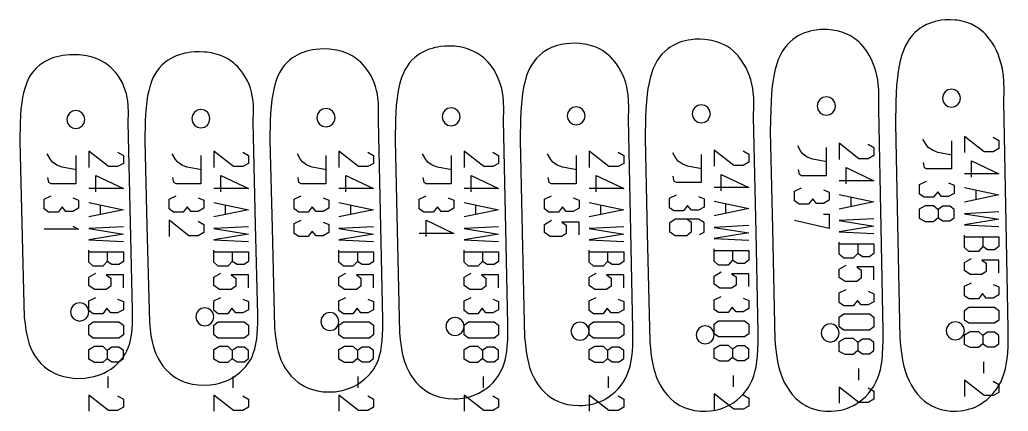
# Model space of a CAD drawing. Extents: x 870 to 2252, y -335 to 1751.
# Drawn here: x 923 to 1059.2, y 1277.8 to 1331.8 of the extents above; entities that cross this region are included whole.
import ezdxf

# ---------------------------------------------------------------- set-up
doc = ezdxf.new("R2010")
doc.units = 0

msp = doc.modelspace()

# ---------------------------------------------------------------- linework, layer by layer
for points in [[(1043.641724, 1317.370239), (1043.933594, 1303.63623), (1044.266968, 1287.940308), (1044.36377, 1286.901489), (1044.480957, 1285.868896), (1044.63916, 1284.848022), (1044.777588, 1284.177002), (1044.949707, 1283.515503), (1045.215332, 1282.719971), (1045.520874, 1282.004761), (1045.808105, 1281.450562), (1046.221191, 1280.785645), (1046.672729, 1280.186646), (1047.179321, 1279.634644), (1047.595337, 1279.259155), (1048.042114, 1278.922363), (1048.42627, 1278.681763), (1048.661011, 1278.554199), (1049.148071, 1278.329956), (1049.399048, 1278.233398), (1049.913452, 1278.070923), (1050.440918, 1277.949463), (1050.70813, 1277.903809), (1051.247437, 1277.842651), (1051.789551, 1277.821655), (1052.059937, 1277.826172), (1052.628296, 1277.868164), (1053.003296, 1277.920776), (1053.373779, 1277.993042), (1053.919067, 1278.138916), (1054.274048, 1278.26062), (1054.621094, 1278.402344), (1055.209839, 1278.700806), (1055.710327, 1279.016968), (1056.27478, 1279.45166), (1056.739502, 1279.881836), (1057.16748, 1280.349854), (1057.554932, 1280.851563), (1057.898926, 1281.382568), (1058.195557, 1281.939331), (1058.4104, 1282.433716), (1058.591187, 1282.941528), (1058.805176, 1283.723511), (1058.914063, 1284.255249), (1059.03479, 1285.062134), (1059.113892, 1285.874023), (1059.164307, 1286.765869), (1059.189453, 1287.877197), (1059.190308, 1289.20813), (1058.907104, 1303.7948), (1058.583618, 1320.465332), (1058.615234, 1322.141479), (1058.587891, 1323.256226), (1058.521362, 1324.089355), (1058.448364, 1324.643066), (1058.33606, 1325.254517), (1058.189697, 1325.860596), (1058.008545, 1326.458252), (1057.791992, 1327.043823), (1057.539185, 1327.61438), (1057.249878, 1328.166016), (1056.922974, 1328.696045), (1056.439331, 1329.348755), (1056.108887, 1329.724487), (1055.874878, 1329.961548), (1055.37439, 1330.398438), (1054.970581, 1330.689087), (1054.692139, 1330.861206), (1054.107422, 1331.15979), (1053.491333, 1331.398438), (1052.851074, 1331.577637), (1052.193115, 1331.698975), (1051.859619, 1331.738281), (1051.188599, 1331.774292), (1050.517456, 1331.754639), (1049.970947, 1331.69812), (1049.549561, 1331.628052), (1049.134521, 1331.534912), (1048.727661, 1331.418091), (1048.330444, 1331.276978), (1047.944458, 1331.110962), (1047.390259, 1330.813599), (1047.058228, 1330.596191), (1046.759155, 1330.370605), (1046.337158, 1329.997314), (1045.949707, 1329.586548), (1045.599854, 1329.143433), (1045.290649, 1328.672974), (1044.99292, 1328.116333), (1044.744019, 1327.536865), (1044.537109, 1326.939331), (1044.315308, 1326.123901), (1044.168213, 1325.44043), (1044.026733, 1324.625), (1043.916748, 1323.806274), (1043.810303, 1322.711182), (1043.739868, 1321.613037), (1043.693237, 1320.482666), (1043.641724, 1317.370239)], [(1026.407349, 1316.386475), (1026.699219, 1302.992676), (1027.032593, 1287.685303), (1027.129761, 1286.671387), (1027.247314, 1285.663452), (1027.405762, 1284.667603), (1027.544189, 1284.013428), (1027.715942, 1283.369019), (1027.981079, 1282.593994), (1028.286987, 1281.895508), (1028.574219, 1281.35498), (1028.986816, 1280.707764), (1029.440308, 1280.121948), (1029.947754, 1279.583496), (1030.363403, 1279.217896), (1030.808716, 1278.890259), (1031.192749, 1278.655151), (1031.428589, 1278.530151), (1031.916382, 1278.310791), (1032.167603, 1278.216553), (1032.682007, 1278.058228), (1033.208984, 1277.940308), (1034.014526, 1277.837158), (1034.825562, 1277.821655), (1035.393066, 1277.862671), (1036.137939, 1277.984131), (1036.683228, 1278.126099), (1037.038574, 1278.244995), (1037.38623, 1278.383423), (1037.974487, 1278.674072), (1038.474854, 1278.982178), (1039.040405, 1279.40686), (1039.50354, 1279.824707), (1039.930908, 1280.280029), (1040.318726, 1280.769165), (1040.663574, 1281.288086), (1040.961182, 1281.833008), (1041.175293, 1282.313843), (1041.355591, 1282.80835), (1041.569336, 1283.570679), (1041.678589, 1284.089478), (1041.799927, 1284.877319), (1041.879517, 1285.670166), (1041.930298, 1286.539917), (1041.955444, 1287.623901), (1041.955933, 1288.921875), (1041.672729, 1303.147217), (1041.349243, 1319.405029), (1041.381104, 1321.039917), (1041.35376, 1322.127197), (1041.287109, 1322.939453), (1041.213989, 1323.479248), (1041.101196, 1324.077148), (1040.954224, 1324.669556), (1040.772339, 1325.253052), (1040.555298, 1325.824707), (1040.30249, 1326.380737), (1040.01355, 1326.917969), (1039.687744, 1327.433105), (1039.203735, 1328.069458), (1038.872437, 1328.436401), (1038.638306, 1328.66748), (1038.138306, 1329.092773), (1037.736206, 1329.37561), (1037.456421, 1329.544678), (1036.869995, 1329.837158), (1036.253296, 1330.070313), (1035.612915, 1330.244995), (1034.955566, 1330.362427), (1034.288086, 1330.424316), (1033.952759, 1330.434448), (1033.282593, 1330.414795), (1032.737183, 1330.359497), (1032.316528, 1330.291504), (1031.902344, 1330.20105), (1031.495972, 1330.087524), (1031.098511, 1329.950073), (1030.71228, 1329.788208), (1030.156738, 1329.497437), (1029.824707, 1329.2854), (1029.526855, 1329.066162), (1029.105347, 1328.703125), (1028.717529, 1328.302734), (1028.366699, 1327.869873), (1028.056274, 1327.409302), (1027.759521, 1326.868042), (1027.510864, 1326.303467), (1027.303833, 1325.720581), (1027.081421, 1324.924194), (1026.933716, 1324.256958), (1026.792114, 1323.461792), (1026.682129, 1322.663574), (1026.575928, 1321.595459), (1026.505493, 1320.524292), (1026.458984, 1319.421875), (1026.407349, 1316.386475)], [(974.704041, 1315.169189), (974.995789, 1302.795532), (975.329346, 1288.654297), (975.428101, 1287.714355), (975.546997, 1286.780884), (975.70575, 1285.860107), (975.84375, 1285.256592), (976.014343, 1284.663208), (976.278076, 1283.949829), (976.585449, 1283.301636), (976.872925, 1282.802368), (977.197144, 1282.323975), (977.623108, 1281.794556), (978.120789, 1281.283569), (978.526245, 1280.936279), (978.95813, 1280.624023), (979.492493, 1280.309692), (979.973572, 1280.085083), (980.221252, 1279.987915), (980.728882, 1279.822754), (981.249329, 1279.696167), (982.046875, 1279.576416), (982.853577, 1279.537354), (983.311218, 1279.550415), (983.6875, 1279.579834), (984.430298, 1279.691284), (984.975586, 1279.822021), (985.681519, 1280.060303), (986.268433, 1280.328125), (986.768127, 1280.612183), (987.337158, 1281.006348), (987.794983, 1281.387329), (988.220764, 1281.804932), (988.60968, 1282.256348), (988.957031, 1282.738159), (989.257813, 1283.247803), (989.469055, 1283.687866), (989.647949, 1284.142334), (989.861694, 1284.845947), (989.97168, 1285.326172), (990.094971, 1286.056641), (990.176208, 1286.792725), (990.227661, 1287.596436), (990.252808, 1288.597656), (990.252625, 1289.796509), (989.969482, 1302.938354), (989.645935, 1317.957642), (989.677917, 1319.469604), (989.650757, 1320.474243), (989.584045, 1321.223999), (989.510742, 1321.721558), (989.396057, 1322.278687), (989.246826, 1322.829834), (989.062927, 1323.371582), (988.844482, 1323.900635), (988.59137, 1324.413574), (988.303711, 1324.907104), (987.981689, 1325.377808), (987.496826, 1325.965698), (987.163086, 1326.305908), (986.928101, 1326.519165), (986.430115, 1326.909912), (986.032776, 1327.168701), (985.748901, 1327.328125), (985.156982, 1327.602417), (984.538086, 1327.819092), (983.898132, 1327.979492), (983.242798, 1328.086182), (982.911377, 1328.119995), (982.24469, 1328.149048), (981.57782, 1328.12915), (981.035583, 1328.077759), (980.61792, 1328.015747), (980.20575, 1327.933228), (979.800598, 1327.829346), (979.403442, 1327.703247), (979.01593, 1327.553711), (978.45575, 1327.282837), (978.123718, 1327.086792), (977.829224, 1326.886841), (977.409668, 1326.554077), (977.020935, 1326.184937), (976.667297, 1325.783081), (976.352783, 1325.352295), (976.059692, 1324.856812), (975.812012, 1324.336792), (975.604187, 1323.797974), (975.379211, 1323.058838), (975.230286, 1322.440552), (975.08844, 1321.706787), (974.978271, 1320.969482), (974.872192, 1319.982178), (974.802185, 1318.991699), (974.75592, 1317.973267), (974.704041, 1315.169189)], [(991.938599, 1315.208984), (992.230469, 1302.495361), (992.563904, 1287.965454), (992.66217, 1287.000854), (992.780457, 1286.042603), (992.939209, 1285.096802), (993.077332, 1284.476318), (993.24823, 1283.865967), (993.512451, 1283.131958), (993.819336, 1282.467041), (994.106873, 1281.953979), (994.431396, 1281.461548), (994.856079, 1280.918579), (995.352661, 1280.394165), (995.75824, 1280.036865), (996.191223, 1279.715088), (996.726074, 1279.392334), (997.20575, 1279.162598), (997.453125, 1279.062866), (997.960266, 1278.893311), (998.481079, 1278.762939), (999.279663, 1278.638916), (1000.087769, 1278.598145), (1000.546082, 1278.611206), (1000.922791, 1278.641479), (1001.666382, 1278.756348), (1002.211548, 1278.890747), (1002.567627, 1279.003662), (1002.916565, 1279.135498), (1003.503906, 1279.410889), (1004.003723, 1279.702881), (1004.571716, 1280.1073), (1005.03125, 1280.50061), (1005.457642, 1280.930786), (1005.846252, 1281.394775), (1006.192627, 1281.888916), (1006.492493, 1282.410278), (1006.704651, 1282.864014), (1006.884033, 1283.331787), (1007.097778, 1284.054932), (1007.207458, 1284.548096), (1007.330139, 1285.297729), (1007.410767, 1286.052612), (1007.462036, 1286.878418), (1007.487183, 1287.907227), (1007.487183, 1289.13916), (1007.204041, 1302.642212), (1006.880432, 1318.074219), (1006.912476, 1319.627319), (1006.885132, 1320.659302), (1006.818542, 1321.429932), (1006.7453, 1321.941528), (1006.631226, 1322.512329), (1006.482788, 1323.077148), (1006.299683, 1323.632935), (1006.081726, 1324.17627), (1005.828735, 1324.703613), (1005.540588, 1325.211548), (1005.217163, 1325.697021), (1004.732605, 1326.30127), (1004.399658, 1326.650269), (1004.164978, 1326.869507), (1003.666199, 1327.271729), (1003.267456, 1327.538452), (1002.984985, 1327.701172), (1002.394836, 1327.981689), (1001.776672, 1328.203735), (1001.136536, 1328.369019), (1000.480591, 1328.47937), (1000.148743, 1328.514404), (999.480896, 1328.545166), (998.812927, 1328.525269), (998.269531, 1328.472412), (997.850891, 1328.408447), (997.43811, 1328.323364), (997.032471, 1328.216187), (996.635315, 1328.086548), (996.248108, 1327.932739), (995.689514, 1327.655273), (995.357483, 1327.453857), (995.061829, 1327.247437), (994.641724, 1326.904541), (994.253235, 1326.525024), (993.900574, 1326.112793), (993.587463, 1325.672119), (993.293091, 1325.161377), (993.044983, 1324.626587), (992.837463, 1324.072998), (992.613403, 1323.314697), (992.464844, 1322.680176), (992.32312, 1321.925903), (992.213074, 1321.168213), (992.106873, 1320.154053), (992.036682, 1319.136719), (991.990295, 1318.090332), (991.938599, 1315.208984)], [(1009.172974, 1315.407349), (1009.464844, 1302.353516), (1009.798279, 1287.434814), (1009.895935, 1286.445557), (1010.013855, 1285.462524), (1010.172485, 1284.491821), (1010.31073, 1283.85437), (1010.481995, 1283.227051), (1010.746826, 1282.472412), (1011.053101, 1281.790771), (1011.340454, 1281.264038), (1011.752502, 1280.634521), (1012.207764, 1280.06189), (1012.716248, 1279.536865), (1013.131409, 1279.181274), (1013.575134, 1278.862793), (1013.959534, 1278.633301), (1014.195923, 1278.51062), (1014.684692, 1278.296265), (1014.936096, 1278.204346), (1015.450623, 1278.050171), (1015.977173, 1277.935669), (1016.781555, 1277.83606), (1017.591248, 1277.821655), (1018.157959, 1277.861572), (1018.902161, 1277.979736), (1019.447327, 1278.11792), (1019.803101, 1278.233765), (1020.151367, 1278.368896), (1020.739197, 1278.651978), (1021.23938, 1278.952026), (1021.806091, 1279.366577), (1022.267334, 1279.772095), (1022.694214, 1280.214844), (1023.082458, 1280.691406), (1023.428101, 1281.197998), (1023.726868, 1281.731201), (1023.940002, 1282.198364), (1024.119873, 1282.679565), (1024.33374, 1283.422363), (1024.443115, 1283.928223), (1024.565186, 1284.697021), (1024.645142, 1285.470947), (1024.696045, 1286.318726), (1024.721191, 1287.375122), (1024.721558, 1288.640015), (1024.438354, 1302.50415), (1024.114868, 1318.348999), (1024.146729, 1319.943115), (1024.119507, 1321.002686), (1024.052734, 1321.794189), (1023.979675, 1322.319946), (1023.866211, 1322.904175), (1023.718567, 1323.482788), (1023.536072, 1324.05249), (1023.318542, 1324.609985), (1023.065613, 1325.151733), (1022.777161, 1325.674316), (1022.452454, 1326.174561), (1021.968262, 1326.7948), (1021.636047, 1327.152832), (1021.40155, 1327.37793), (1020.902161, 1327.791748), (1020.501831, 1328.066528), (1020.220581, 1328.232422), (1019.632507, 1328.519043), (1019.014954, 1328.746582), (1018.374817, 1328.916504), (1017.718079, 1329.030396), (1017.385742, 1329.066895), (1016.716858, 1329.099365), (1016.047791, 1329.079468), (1015.503418, 1329.025635), (1015.08374, 1328.959473), (1014.670105, 1328.871826), (1014.264221, 1328.761353), (1013.867004, 1328.627808), (1013.480286, 1328.469971), (1012.923096, 1328.185913), (1012.591064, 1327.979248), (1012.294373, 1327.766357), (1011.873596, 1327.413208), (1011.485291, 1327.023438), (1011.133545, 1326.600952), (1010.821838, 1326.150269), (1010.526245, 1325.624146), (1010.277954, 1325.074463), (1010.070618, 1324.506226), (1009.847351, 1323.729004), (1009.699341, 1323.078125), (1009.557617, 1322.303467), (1009.447632, 1321.525391), (1009.34137, 1320.484131), (1009.271057, 1319.439941), (1009.22467, 1318.365601), (1009.172974, 1315.407349)], [(923, 1315.049561), (923.29187, 1303.696167), (923.625305, 1290.720947), (923.726135, 1289.85498), (923.846558, 1288.995728), (924.005737, 1288.150024), (924.143311, 1287.597046), (924.312622, 1287.054932), (924.519653, 1286.525879), (924.817017, 1285.922974), (925.096069, 1285.460083), (925.493896, 1284.911499), (925.923889, 1284.422363), (926.42511, 1283.952271), (926.830322, 1283.634888), (927.258545, 1283.350952), (927.791565, 1283.062256), (928.276855, 1282.853516), (929.03418, 1282.612061), (929.554138, 1282.496826), (930.348572, 1282.38916), (931.151062, 1282.355469), (931.981079, 1282.394775), (932.722168, 1282.496338), (933.267456, 1282.615723), (933.976257, 1282.835083), (934.561523, 1283.080078), (935.060608, 1283.34021), (935.539978, 1283.63916), (936.085449, 1284.048218), (936.50946, 1284.427979), (936.899353, 1284.841431), (937.249512, 1285.286011), (937.553894, 1285.760254), (937.761597, 1286.15979), (937.938721, 1286.574341), (938.152344, 1287.218994), (938.310303, 1287.883667), (938.420837, 1288.559937), (938.488647, 1289.19751), (938.532654, 1289.934326), (938.549744, 1290.669067), (938.548584, 1291.769165), (938.265503, 1303.827271), (937.941833, 1317.608154), (937.974182, 1318.997681), (937.94696, 1319.919312), (937.880127, 1320.606323), (937.806702, 1321.061523), (937.690002, 1321.578125), (937.538208, 1322.087769), (937.351868, 1322.587524), (937.131714, 1323.073853), (936.878174, 1323.543701), (936.592224, 1323.993408), (936.274353, 1324.419922), (935.789063, 1324.959717), (935.452942, 1325.273071), (935.217407, 1325.468384), (934.721252, 1325.824707), (934.328857, 1326.059692), (934.040588, 1326.208862), (933.443115, 1326.463989), (932.821716, 1326.663818), (932.181946, 1326.810425), (931.528748, 1326.906494), (931.198792, 1326.936401), (930.535583, 1326.96106), (929.872314, 1326.941162), (929.333252, 1326.893921), (928.918579, 1326.837524), (928.508728, 1326.762817), (928.104797, 1326.668579), (927.707886, 1326.553467), (927.319214, 1326.41626), (926.754211, 1326.165649), (926.421997, 1325.985962), (926.130737, 1325.804932), (925.71344, 1325.502441), (925.323914, 1325.164673), (924.967407, 1324.794067), (924.648865, 1324.392944), (924.359802, 1323.943115), (924.113281, 1323.467896), (923.904419, 1322.9729), (923.676697, 1322.29126), (923.526062, 1321.721802), (923.383911, 1321.049927), (923.273743, 1320.373535), (923.167969, 1319.467041), (923.098083, 1318.556885), (923.052063, 1317.622437), (923, 1315.049561)], [(940.23468, 1315.089478), (940.526489, 1303.396118), (940.859985, 1290.032104), (940.960144, 1289.141479), (941.079895, 1288.257568), (941.239136, 1287.386841), (941.37677, 1286.817017), (941.546631, 1286.257813), (941.754272, 1285.711426), (942.051147, 1285.091797), (942.329895, 1284.615234), (942.728333, 1284.049072), (943.156921, 1283.546509), (943.656982, 1283.062622), (944.062317, 1282.735352), (944.49176, 1282.442017), (945.025208, 1282.144775), (945.509094, 1281.930542), (945.757568, 1281.838257), (946.265686, 1281.682129), (946.785889, 1281.563232), (947.581299, 1281.451538), (948.385315, 1281.416138), (949.216614, 1281.456543), (949.958191, 1281.561401), (950.503479, 1281.684448), (951.211304, 1281.910278), (951.797241, 1282.162842), (952.296448, 1282.430908), (952.774963, 1282.738403), (953.32196, 1283.161255), (953.746643, 1283.553711), (954.136169, 1283.979736), (954.485352, 1284.43689), (954.788513, 1284.922852), (954.997559, 1285.335815), (955.175293, 1285.763672), (955.388977, 1286.427979), (955.546326, 1287.112061), (955.656006, 1287.807373), (955.723267, 1288.463013), (955.766907, 1289.221924), (955.784119, 1289.97876), (955.783325, 1291.111694), (955.500183, 1303.531006), (955.176636, 1317.724609), (955.208801, 1319.155029), (955.181641, 1320.10437), (955.114746, 1320.812256), (955.041382, 1321.281738), (954.925476, 1321.811523), (954.774536, 1322.335083), (954.58905, 1322.848877), (954.369446, 1323.349487), (954.116089, 1323.83374), (953.82959, 1324.298096), (953.510193, 1324.73938), (953.025085, 1325.295166), (952.689636, 1325.617432), (952.454346, 1325.818726), (951.957581, 1326.186401), (951.563477, 1326.429321), (951.276794, 1326.582153), (950.681152, 1326.84375), (950.060608, 1327.049072), (949.420654, 1327.200317), (948.766785, 1327.299927), (948.436401, 1327.330933), (947.772095, 1327.357178), (947.107544, 1327.33728), (946.567383, 1327.288574), (946.151672, 1327.230225), (945.740967, 1327.153076), (945.336792, 1327.055542), (944.939758, 1326.93689), (944.551453, 1326.79541), (943.988037, 1326.538086), (943.656006, 1326.352905), (943.363647, 1326.165649), (942.945496, 1325.852905), (942.556213, 1325.504761), (942.200684, 1325.123779), (941.883484, 1324.712769), (941.593018, 1324.247803), (941.346069, 1323.757813), (941.137573, 1323.248047), (940.910828, 1322.547119), (940.760864, 1321.961548), (940.618652, 1321.268921), (940.508667, 1320.572144), (940.40271, 1319.638672), (940.332764, 1318.701904), (940.286682, 1317.739502), (940.23468, 1315.089478)], [(957.46936, 1315.129395), (957.761169, 1303.095703), (958.094666, 1289.343262), (958.194092, 1288.427979), (958.313477, 1287.519287), (958.472412, 1286.623535), (958.610229, 1286.036743), (958.780518, 1285.460571), (958.988953, 1284.896729), (959.285217, 1284.260498), (959.563782, 1283.770264), (959.962708, 1283.186523), (960.389954, 1282.67041), (960.888977, 1282.173096), (961.294373, 1281.835693), (961.724976, 1281.532959), (962.258911, 1281.227173), (962.741333, 1281.007813), (962.989441, 1280.912964), (963.497253, 1280.752441), (964.0177, 1280.629639), (964.814148, 1280.513916), (965.619446, 1280.476685), (966.452087, 1280.518311), (967.194275, 1280.626343), (967.739563, 1280.753296), (968.446472, 1280.985229), (969.032776, 1281.245483), (969.532349, 1281.521484), (970.102478, 1281.90564), (970.558472, 1282.274292), (970.983643, 1282.679321), (971.372925, 1283.118042), (971.721252, 1283.587524), (972.023193, 1284.085327), (972.233337, 1284.511841), (972.411682, 1284.953125), (972.625366, 1285.636963), (972.735657, 1286.104248), (972.85968, 1286.815796), (972.941589, 1287.532837), (972.993347, 1288.314453), (973.018494, 1289.288208), (973.018005, 1290.454102), (972.734924, 1303.234619), (972.411316, 1317.841064), (972.443481, 1319.312256), (972.416138, 1320.289307), (972.349426, 1321.018066), (972.276062, 1321.501587), (972.160828, 1322.045166), (972.010681, 1322.58252), (971.82605, 1323.110229), (971.607117, 1323.625122), (971.353821, 1324.123779), (971.066772, 1324.602661), (970.745972, 1325.05835), (970.260986, 1325.630493), (969.926392, 1325.96167), (969.691284, 1326.169067), (969.193787, 1326.548096), (968.798157, 1326.799072), (968.512878, 1326.955078), (967.919128, 1327.223267), (967.299438, 1327.434204), (966.659424, 1327.589966), (966.004883, 1327.693115), (965.67395, 1327.725464), (965.008423, 1327.753052), (964.342712, 1327.733276), (963.801453, 1327.683228), (963.384827, 1327.623047), (962.973389, 1327.543213), (962.568665, 1327.442505), (962.171631, 1327.320068), (961.783752, 1327.174683), (961.221924, 1326.910645), (960.889893, 1326.719971), (960.596436, 1326.526245), (960.177612, 1326.203613), (959.788635, 1325.844971), (959.43396, 1325.453369), (959.118164, 1325.032471), (958.826294, 1324.552368), (958.579041, 1324.047363), (958.37085, 1323.522949), (958.145081, 1322.802979), (957.995544, 1322.200928), (957.853577, 1321.487793), (957.743469, 1320.770874), (957.637573, 1319.810425), (957.567505, 1318.846802), (957.521301, 1317.856323), (957.46936, 1315.129395)], [(1034.132324, 1318.639404), (1034.610718, 1318.734497), (1035.016235, 1319.005493), (1035.287109, 1319.410889), (1035.382324, 1319.889404), (1035.287109, 1320.367676), (1035.016235, 1320.773071), (1034.610718, 1321.044189), (1034.132324, 1321.139404), (1033.654053, 1321.044189), (1033.248535, 1320.773071), (1032.977417, 1320.367676), (1032.882324, 1319.889404), (1032.977417, 1319.410889), (1033.248535, 1319.005493), (1033.654053, 1318.734497), (1034.132324, 1318.639404)], [(1051.366699, 1319.712036), (1051.845093, 1319.807129), (1052.25061, 1320.078125), (1052.521484, 1320.483765), (1052.616699, 1320.962036), (1052.521484, 1321.440308), (1052.25061, 1321.845947), (1051.845093, 1322.116821), (1051.366699, 1322.212036), (1050.888428, 1322.116821), (1050.48291, 1321.845947), (1050.211792, 1321.440308), (1050.116699, 1320.962036), (1050.211792, 1320.483765), (1050.48291, 1320.078125), (1050.888428, 1319.807129), (1051.366699, 1319.712036)], [(999.663574, 1317.284058), (1000.142029, 1317.37915), (1000.547485, 1317.650146), (1000.81842, 1318.055542), (1000.913574, 1318.534058), (1000.81842, 1319.012329), (1000.547485, 1319.417725), (1000.142029, 1319.688843), (999.663574, 1319.784058), (999.185303, 1319.688843), (998.779846, 1319.417725), (998.508728, 1319.012329), (998.413574, 1318.534058), (998.508728, 1318.055542), (998.779846, 1317.650146), (999.185303, 1317.37915), (999.663574, 1317.284058)], [(1016.897949, 1317.571167), (1017.376404, 1317.66626), (1017.78186, 1317.937256), (1018.052795, 1318.342773), (1018.147949, 1318.821167), (1018.052795, 1319.299561), (1017.78186, 1319.704956), (1017.376404, 1319.975952), (1016.897949, 1320.071167), (1016.419678, 1319.975952), (1016.014221, 1319.704956), (1015.743103, 1319.299561), (1015.647949, 1318.821167), (1015.743103, 1318.342773), (1016.014221, 1317.937256), (1016.419678, 1317.66626), (1016.897949, 1317.571167)], [(930.725037, 1316.768555), (931.20343, 1316.86377), (931.608887, 1317.134644), (931.879883, 1317.540283), (931.975037, 1318.018555), (931.879883, 1318.496948), (931.608887, 1318.902466), (931.20343, 1319.173462), (930.725037, 1319.268555), (930.246704, 1319.173462), (929.841248, 1318.902466), (929.57019, 1318.496948), (929.475037, 1318.018555), (929.57019, 1317.540283), (929.841248, 1317.134644), (930.246704, 1316.86377), (930.725037, 1316.768555)], [(947.959717, 1316.897461), (948.43811, 1316.992676), (948.843628, 1317.263672), (949.114563, 1317.669189), (949.209717, 1318.147461), (949.114563, 1318.625854), (948.843628, 1319.031372), (948.43811, 1319.302368), (947.959717, 1319.397461), (947.481384, 1319.302368), (947.075867, 1319.031372), (946.804871, 1318.625854), (946.709717, 1318.147461), (946.804871, 1317.669189), (947.075867, 1317.263672), (947.481384, 1316.992676), (947.959717, 1316.897461)], [(965.194458, 1317.026245), (965.672791, 1317.121582), (966.078308, 1317.392456), (966.349304, 1317.797974), (966.444458, 1318.276245), (966.349304, 1318.754639), (966.078308, 1319.160156), (965.672791, 1319.431274), (965.194458, 1319.526245), (964.716064, 1319.431274), (964.310547, 1319.160156), (964.039612, 1318.754639), (963.944458, 1318.276245), (964.039612, 1317.797974), (964.310547, 1317.392456), (964.716064, 1317.121582), (965.194458, 1317.026245)], [(982.429016, 1317.155151), (982.907471, 1317.250244), (983.312927, 1317.52124), (983.583862, 1317.926636), (983.679016, 1318.405151), (983.583862, 1318.883423), (983.312927, 1319.289063), (982.907471, 1319.559937), (982.429016, 1319.655151), (981.950745, 1319.559937), (981.545105, 1319.289063), (981.27417, 1318.883423), (981.179016, 1318.405151), (981.27417, 1317.926636), (981.545105, 1317.52124), (981.950745, 1317.250244), (982.429016, 1317.155151)], [(1057.128906, 1315.585327), (1057.916382, 1315.125854), (1057.916382, 1314.010254), (1057.128906, 1313.572754), (1055.860107, 1313.572754), (1053.147583, 1315.694702), (1053.147583, 1313.463379)], [(1034.215698, 1312.191406), (1032.246948, 1312.541382), (1031.503296, 1312.847656), (1030.934448, 1313.241333), (1030.628296, 1313.635132), (1030.190796, 1314.378906)], [(1039.894531, 1314.641357), (1040.682007, 1314.182007), (1040.682007, 1313.066406), (1039.894531, 1312.628906), (1038.625732, 1312.628906), (1035.913208, 1314.750732), (1035.913208, 1312.519531)], [(1051.450073, 1313.135254), (1049.481323, 1313.485229), (1048.737671, 1313.791504), (1048.168823, 1314.185303), (1047.862671, 1314.578979), (1047.425171, 1315.322754)], [(1051.362671, 1315.104004), (1051.362671, 1311.210327), (1047.950073, 1311.210327), (1047.643921, 1311.385254), (1047.512573, 1312.085327)], [(930.808472, 1311.093506), (928.839722, 1311.443604), (928.096008, 1311.749756), (927.527222, 1312.143555), (927.221008, 1312.537354), (926.783508, 1313.281006)], [(930.721008, 1313.062256), (930.721008, 1309.168579), (927.308472, 1309.168579), (927.002258, 1309.343506), (926.870972, 1310.043579)], [(936.487244, 1313.543579), (937.274719, 1313.084229), (937.274719, 1311.968506), (936.487244, 1311.531006), (935.218506, 1311.531006), (932.505981, 1313.652954), (932.505981, 1311.421631)], [(948.043152, 1311.093506), (946.074402, 1311.443604), (945.330688, 1311.749756), (944.761902, 1312.143555), (944.455688, 1312.537354), (944.018188, 1313.281006)], [(947.955688, 1313.062256), (947.955688, 1309.168579), (944.543152, 1309.168579), (944.236938, 1309.343506), (944.105652, 1310.043579)], [(953.721924, 1313.543579), (954.50946, 1313.084229), (954.50946, 1311.968506), (953.721924, 1311.531006), (952.453186, 1311.531006), (949.740662, 1313.652954), (949.740662, 1311.421631)], [(965.277893, 1311.093506), (963.309143, 1311.443604), (962.565369, 1311.749756), (961.996643, 1312.143555), (961.690369, 1312.537354), (961.252869, 1313.281006)], [(965.190369, 1313.062256), (965.190369, 1309.168579), (961.777893, 1309.168579), (961.471619, 1309.343506), (961.340393, 1310.043579)], [(970.956604, 1313.543579), (971.744141, 1313.084229), (971.744141, 1311.968506), (970.956604, 1311.531006), (969.687866, 1311.531006), (966.975342, 1313.652954), (966.975342, 1311.421631)], [(982.512451, 1311.093506), (980.543701, 1311.443604), (979.799988, 1311.749756), (979.231201, 1312.143555), (978.924988, 1312.537354), (978.487488, 1313.281006)], [(982.424988, 1313.062256), (982.424988, 1309.168579), (979.012451, 1309.168579), (978.706238, 1309.343506), (978.574951, 1310.043579)], [(988.191223, 1313.543579), (988.978699, 1313.084229), (988.978699, 1311.968506), (988.191223, 1311.531006), (986.922485, 1311.531006), (984.209961, 1313.652954), (984.209961, 1311.421631)], [(999.747009, 1311.093506), (997.778259, 1311.443604), (997.034485, 1311.749756), (996.465759, 1312.143555), (996.159485, 1312.537354), (995.721985, 1313.281006)], [(999.659485, 1313.062256), (999.659485, 1309.168579), (996.247009, 1309.168579), (995.940735, 1309.343506), (995.809509, 1310.043579)], [(1005.425781, 1313.543579), (1006.213257, 1313.084229), (1006.213257, 1311.968506), (1005.425781, 1311.531006), (1004.156982, 1311.531006), (1001.444519, 1313.652954), (1001.444519, 1311.421631)], [(1016.981384, 1311.251953), (1015.012634, 1311.602051), (1014.26886, 1311.908203), (1013.700134, 1312.302002), (1013.39386, 1312.695801), (1012.95636, 1313.439453)], [(1016.89386, 1313.220703), (1016.89386, 1309.327026), (1013.481384, 1309.327026), (1013.17511, 1309.501953), (1013.043884, 1310.202026)], [(1022.660156, 1313.702026), (1023.447632, 1313.242676), (1023.447632, 1312.126953), (1022.660156, 1311.689453), (1021.391357, 1311.689453), (1018.678894, 1313.811401), (1018.678894, 1311.580078)], [(1034.128296, 1314.160156), (1034.128296, 1310.266357), (1030.715698, 1310.266357), (1030.409546, 1310.441406), (1030.278198, 1311.141357)], [(1054.110107, 1310.103271), (1054.110107, 1312.334717), (1057.916382, 1310.540771), (1053.147583, 1310.540771)], [(933.468506, 1308.061646), (933.468506, 1310.292969), (937.274719, 1308.499146), (932.505981, 1308.499146)], [(950.703186, 1308.061646), (950.703186, 1310.292969), (954.50946, 1308.499146), (949.740662, 1308.499146)], [(967.937866, 1308.061646), (967.937866, 1310.292969), (971.744141, 1308.499146), (966.975342, 1308.499146)], [(985.172485, 1308.061646), (985.172485, 1310.292969), (988.978699, 1308.499146), (984.209961, 1308.499146)], [(1002.406982, 1308.061646), (1002.406982, 1310.292969), (1006.213257, 1308.499146), (1001.444519, 1308.499146)], [(1019.641357, 1308.220093), (1019.641357, 1310.451416), (1023.447632, 1308.657593), (1018.678894, 1308.657593)], [(1036.875732, 1309.159546), (1036.875732, 1311.390747), (1040.682007, 1309.597046), (1035.913208, 1309.597046)], [(1050.968872, 1309.293945), (1051.756348, 1308.96582), (1051.756348, 1307.85022), (1050.968872, 1307.41272), (1050.006348, 1307.41272), (1049.481323, 1308.047119), (1048.912598, 1307.303345), (1047.600098, 1307.303345), (1046.987671, 1307.740845), (1046.987671, 1309.075195), (1047.950073, 1309.534546)], [(930.327271, 1307.252319), (931.114746, 1306.924194), (931.114746, 1305.808594), (930.327271, 1305.371094), (929.364746, 1305.371094), (928.839722, 1306.005493), (928.270996, 1305.261719), (926.958496, 1305.261719), (926.346008, 1305.699219), (926.346008, 1307.033569), (927.308472, 1307.49292)], [(947.561951, 1307.252319), (948.349426, 1306.924194), (948.349426, 1305.808594), (947.561951, 1305.371094), (946.599426, 1305.371094), (946.074402, 1306.005493), (945.505676, 1305.261719), (944.193176, 1305.261719), (943.580688, 1305.699219), (943.580688, 1307.033569), (944.543152, 1307.49292)], [(964.796631, 1307.252319), (965.584106, 1306.924194), (965.584106, 1305.808594), (964.796631, 1305.371094), (963.834106, 1305.371094), (963.309143, 1306.005493), (962.740356, 1305.261719), (961.427856, 1305.261719), (960.815369, 1305.699219), (960.815369, 1307.033569), (961.777893, 1307.49292)], [(982.03125, 1307.252319), (982.818726, 1306.924194), (982.818726, 1305.808594), (982.03125, 1305.371094), (981.068726, 1305.371094), (980.543701, 1306.005493), (979.974976, 1305.261719), (978.662476, 1305.261719), (978.049988, 1305.699219), (978.049988, 1307.033569), (979.012451, 1307.49292)], [(999.265747, 1307.252319), (1000.053284, 1306.924194), (1000.053284, 1305.808594), (999.265747, 1305.371094), (998.303284, 1305.371094), (997.778259, 1306.005493), (997.209534, 1305.261719), (995.897034, 1305.261719), (995.284485, 1305.699219), (995.284485, 1307.033569), (996.247009, 1307.49292)], [(1016.500122, 1307.410767), (1017.287659, 1307.082642), (1017.287659, 1305.967041), (1016.500122, 1305.529541), (1015.537659, 1305.529541), (1015.012634, 1306.163818), (1014.443909, 1305.420166), (1013.131409, 1305.420166), (1012.51886, 1305.857666), (1012.51886, 1307.192017), (1013.481384, 1307.651367)], [(1033.734497, 1308.350098), (1034.521973, 1308.021973), (1034.521973, 1306.906372), (1033.734497, 1306.468872), (1032.771973, 1306.468872), (1032.246948, 1307.103271), (1031.678223, 1306.359497), (1030.365723, 1306.359497), (1029.753296, 1306.796997), (1029.753296, 1308.131348), (1030.715698, 1308.590698)], [(1035.913208, 1307.702637), (1040.682007, 1306.696411)], [(1053.147583, 1308.646484), (1057.916382, 1307.640259)], [(1057.916382, 1307.640259), (1053.147583, 1306.633911)], [(1054.722656, 1308.296509), (1054.722656, 1306.962036)], [(932.505981, 1306.604858), (937.274719, 1305.598511)], [(934.080994, 1306.254761), (934.080994, 1304.92041)], [(949.740662, 1306.604858), (954.50946, 1305.598511)], [(951.315674, 1306.254761), (951.315674, 1304.92041)], [(966.975342, 1306.604858), (971.744141, 1305.598511)], [(968.550354, 1306.254761), (968.550354, 1304.92041)], [(984.209961, 1306.604858), (988.978699, 1305.598511)], [(985.784973, 1306.254761), (985.784973, 1304.92041)], [(1001.444519, 1306.604858), (1006.213257, 1305.598511)], [(1003.019531, 1306.254761), (1003.019531, 1304.92041)], [(1018.678894, 1306.763306), (1023.447632, 1305.756958)], [(1020.253906, 1306.413208), (1020.253906, 1305.078857)], [(1040.682007, 1306.696411), (1035.913208, 1305.690186)], [(1037.488281, 1307.352661), (1037.488281, 1306.018311)], [(1049.525146, 1304.490234), (1050.181396, 1304.052734), (1051.143921, 1304.052734), (1051.756348, 1304.490234), (1051.756348, 1305.605835), (1051.143921, 1306.065186), (1050.181396, 1306.065186), (1049.525146, 1305.605835), (1049.525146, 1304.490234), (1048.912598, 1303.943359), (1047.775146, 1303.943359), (1046.987671, 1304.380859), (1046.987671, 1305.71521), (1047.775146, 1306.174561), (1048.912598, 1306.174561), (1049.525146, 1305.605835)], [(937.274719, 1305.598511), (932.505981, 1304.592285)], [(954.50946, 1305.598511), (949.740662, 1304.592285)], [(971.744141, 1305.598511), (966.975342, 1304.592285)], [(988.978699, 1305.598511), (984.209961, 1304.592285)], [(1006.213257, 1305.598511), (1001.444519, 1304.592285)], [(1023.447632, 1305.756958), (1018.678894, 1304.750732)], [(1033.734497, 1304.990112), (1034.521973, 1304.990112), (1034.521973, 1302.999512), (1029.753296, 1304.115112)], [(1057.916382, 1305.286499), (1053.147583, 1305.045776), (1057.916382, 1304.280151), (1053.147583, 1303.492676), (1057.916382, 1303.273926)], [(930.327271, 1303.345459), (931.114746, 1302.907959), (926.346008, 1302.907959)], [(947.561951, 1304.02356), (948.349426, 1303.564209), (948.349426, 1302.448608), (947.561951, 1302.011108), (946.293152, 1302.011108), (943.580688, 1304.132935), (943.580688, 1301.901733)], [(964.796631, 1303.892334), (965.584106, 1303.564209), (965.584106, 1302.448608), (964.796631, 1302.011108), (963.834106, 1302.011108), (963.309143, 1302.645386), (962.740356, 1301.901733), (961.427856, 1301.901733), (960.815369, 1302.339233), (960.815369, 1303.673584), (961.777893, 1304.132935)], [(979.012451, 1301.901733), (979.012451, 1304.132935), (982.818726, 1302.339233), (978.049988, 1302.339233)], [(1000.053284, 1302.120483), (1000.053284, 1303.892334), (997.690735, 1303.892334), (998.303284, 1303.454834), (998.303284, 1302.339233), (997.690735, 1301.901733), (996.072021, 1301.901733), (995.284485, 1302.448608), (995.284485, 1303.564209), (996.247009, 1304.132935)], [(1016.67511, 1302.169556), (1017.287659, 1302.497681), (1017.287659, 1303.832031), (1016.500122, 1304.291382), (1013.306396, 1304.291382), (1012.51886, 1303.722656), (1012.51886, 1302.607056), (1013.306396, 1302.060181), (1014.92511, 1302.060181), (1015.537659, 1302.607056), (1015.537659, 1303.832031), (1014.92511, 1304.291382)], [(1023.447632, 1303.403198), (1018.678894, 1303.162598), (1023.447632, 1302.396973), (1018.678894, 1301.609497), (1023.447632, 1301.390747)], [(1040.682007, 1304.342651), (1035.913208, 1304.102051), (1040.682007, 1303.336426), (1035.913208, 1302.548828), (1040.682007, 1302.330078)], [(937.274719, 1303.244873), (932.505981, 1303.00415), (937.274719, 1302.238525), (932.505981, 1301.45105), (937.274719, 1301.2323)], [(954.50946, 1303.244873), (949.740662, 1303.00415), (954.50946, 1302.238525), (949.740662, 1301.45105), (954.50946, 1301.2323)], [(971.744141, 1303.244873), (966.975342, 1303.00415), (971.744141, 1302.238525), (966.975342, 1301.45105), (971.744141, 1301.2323)], [(988.978699, 1303.244873), (984.209961, 1303.00415), (988.978699, 1302.238525), (984.209961, 1301.45105), (988.978699, 1301.2323)], [(1006.213257, 1303.244873), (1001.444519, 1303.00415), (1006.213257, 1302.238525), (1001.444519, 1301.45105), (1006.213257, 1301.2323)], [(1053.147583, 1301.838989), (1057.916382, 1301.838989), (1057.916382, 1300.504639), (1057.303833, 1300.067139), (1056.341431, 1300.067139), (1055.685181, 1300.504639), (1055.072632, 1299.848389), (1053.760132, 1299.848389), (1053.147583, 1300.395264), (1053.147583, 1302.07959)], [(1035.913208, 1300.895142), (1040.682007, 1300.895142), (1040.682007, 1299.560791), (1040.069458, 1299.123291), (1039.107056, 1299.123291), (1038.450806, 1299.560791), (1037.838257, 1298.904541), (1036.525757, 1298.904541), (1035.913208, 1299.451416), (1035.913208, 1301.135742)], [(1038.450806, 1300.895142), (1038.450806, 1299.560791)], [(1055.685181, 1301.838989), (1055.685181, 1300.504639)], [(932.505981, 1299.797363), (937.274719, 1299.797363), (937.274719, 1298.462891), (936.662231, 1298.025391), (935.699768, 1298.025391), (935.043518, 1298.462891), (934.430969, 1297.806641), (933.118469, 1297.806641), (932.505981, 1298.353516), (932.505981, 1300.037964)], [(935.043518, 1299.797363), (935.043518, 1298.462891)], [(949.740662, 1299.797363), (954.50946, 1299.797363), (954.50946, 1298.462891), (953.896912, 1298.025391), (952.934448, 1298.025391), (952.278198, 1298.462891), (951.66571, 1297.806641), (950.35321, 1297.806641), (949.740662, 1298.353516), (949.740662, 1300.037964)], [(952.278198, 1299.797363), (952.278198, 1298.462891)], [(966.975342, 1299.797363), (971.744141, 1299.797363), (971.744141, 1298.462891), (971.131592, 1298.025391), (970.169128, 1298.025391), (969.512878, 1298.462891), (968.900391, 1297.806641), (967.587891, 1297.806641), (966.975342, 1298.353516), (966.975342, 1300.037964)], [(969.512878, 1299.797363), (969.512878, 1298.462891)], [(984.209961, 1299.797363), (988.978699, 1299.797363), (988.978699, 1298.462891), (988.366211, 1298.025391), (987.403748, 1298.025391), (986.747498, 1298.462891), (986.134949, 1297.806641), (984.822449, 1297.806641), (984.209961, 1298.353516), (984.209961, 1300.037964)], [(986.747498, 1299.797363), (986.747498, 1298.462891)], [(1001.444519, 1299.797363), (1006.213257, 1299.797363), (1006.213257, 1298.462891), (1005.600769, 1298.025391), (1004.638245, 1298.025391), (1003.981995, 1298.462891), (1003.369507, 1297.806641), (1002.057007, 1297.806641), (1001.444519, 1298.353516), (1001.444519, 1300.037964)], [(1003.981995, 1299.797363), (1003.981995, 1298.462891)], [(1018.678894, 1299.955811), (1023.447632, 1299.955811), (1023.447632, 1298.621338), (1022.835144, 1298.183838), (1021.87262, 1298.183838), (1021.21637, 1298.621338), (1020.603882, 1297.965088), (1019.291382, 1297.965088), (1018.678894, 1298.511963), (1018.678894, 1300.196411)], [(1021.21637, 1299.955811), (1021.21637, 1298.621338)], [(1040.682007, 1295.938232), (1040.682007, 1297.710083), (1038.319458, 1297.710083), (1038.932007, 1297.272583), (1038.932007, 1296.156982), (1038.319458, 1295.719482), (1036.700806, 1295.719482), (1035.913208, 1296.266357), (1035.913208, 1297.381958), (1036.875732, 1297.950806)], [(1057.916382, 1296.88208), (1057.916382, 1298.653931), (1055.553833, 1298.653931), (1056.166382, 1298.216431), (1056.166382, 1297.10083), (1055.553833, 1296.66333), (1053.935181, 1296.66333), (1053.147583, 1297.210205), (1053.147583, 1298.325806), (1054.110107, 1298.894531)], [(937.274719, 1294.840454), (937.274719, 1296.612305), (934.912231, 1296.612305), (935.524719, 1296.174805), (935.524719, 1295.059204), (934.912231, 1294.621704), (933.293518, 1294.621704), (932.505981, 1295.168579), (932.505981, 1296.28418), (933.468506, 1296.852905)], [(954.50946, 1294.840454), (954.50946, 1296.612305), (952.146912, 1296.612305), (952.75946, 1296.174805), (952.75946, 1295.059204), (952.146912, 1294.621704), (950.528198, 1294.621704), (949.740662, 1295.168579), (949.740662, 1296.28418), (950.703186, 1296.852905)], [(971.744141, 1294.840454), (971.744141, 1296.612305), (969.381592, 1296.612305), (969.994141, 1296.174805), (969.994141, 1295.059204), (969.381592, 1294.621704), (967.762878, 1294.621704), (966.975342, 1295.168579), (966.975342, 1296.28418), (967.937866, 1296.852905)], [(988.978699, 1294.840454), (988.978699, 1296.612305), (986.616211, 1296.612305), (987.228699, 1296.174805), (987.228699, 1295.059204), (986.616211, 1294.621704), (984.997498, 1294.621704), (984.209961, 1295.168579), (984.209961, 1296.28418), (985.172485, 1296.852905)], [(1006.213257, 1294.840454), (1006.213257, 1296.612305), (1003.850769, 1296.612305), (1004.463257, 1296.174805), (1004.463257, 1295.059204), (1003.850769, 1294.621704), (1002.231995, 1294.621704), (1001.444519, 1295.168579), (1001.444519, 1296.28418), (1002.406982, 1296.852905)], [(1023.447632, 1294.998901), (1023.447632, 1296.770752), (1021.085144, 1296.770752), (1021.697632, 1296.333252), (1021.697632, 1295.217651), (1021.085144, 1294.780151), (1019.46637, 1294.780151), (1018.678894, 1295.327026), (1018.678894, 1296.442627), (1019.641357, 1297.011353)], [(1057.128906, 1295.293945), (1057.916382, 1294.96582), (1057.916382, 1293.85022), (1057.128906, 1293.41272), (1056.166382, 1293.41272), (1055.641357, 1294.047119), (1055.072632, 1293.303345), (1053.760132, 1293.303345), (1053.147583, 1293.740845), (1053.147583, 1295.075195), (1054.110107, 1295.534546)], [(1039.894531, 1294.350098), (1040.682007, 1294.021973), (1040.682007, 1292.906372), (1039.894531, 1292.468872), (1038.932007, 1292.468872), (1038.406982, 1293.103271), (1037.838257, 1292.359497), (1036.525757, 1292.359497), (1035.913208, 1292.796997), (1035.913208, 1294.131348), (1036.875732, 1294.590698)], [(931.259033, 1290.257324), (931.737427, 1290.352417), (932.142944, 1290.623413), (932.413879, 1291.028931), (932.509033, 1291.507324), (932.413879, 1291.985718), (932.142944, 1292.391235), (931.737427, 1292.662109), (931.259033, 1292.757324), (930.780701, 1292.662109), (930.375122, 1292.391235), (930.104187, 1291.985718), (930.009033, 1291.507324), (930.104187, 1291.028931), (930.375122, 1290.623413), (930.780701, 1290.352417), (931.259033, 1290.257324)], [(936.487244, 1293.252319), (937.274719, 1292.924194), (937.274719, 1291.808594), (936.487244, 1291.371094), (935.524719, 1291.371094), (934.999756, 1292.005493), (934.430969, 1291.261719), (933.118469, 1291.261719), (932.505981, 1291.699219), (932.505981, 1293.033569), (933.468506, 1293.49292)], [(953.721924, 1293.252319), (954.50946, 1292.924194), (954.50946, 1291.808594), (953.721924, 1291.371094), (952.75946, 1291.371094), (952.234436, 1292.005493), (951.66571, 1291.261719), (950.35321, 1291.261719), (949.740662, 1291.699219), (949.740662, 1293.033569), (950.703186, 1293.49292)], [(970.956604, 1293.252319), (971.744141, 1292.924194), (971.744141, 1291.808594), (970.956604, 1291.371094), (969.994141, 1291.371094), (969.469116, 1292.005493), (968.900391, 1291.261719), (967.587891, 1291.261719), (966.975342, 1291.699219), (966.975342, 1293.033569), (967.937866, 1293.49292)], [(988.191223, 1293.252319), (988.978699, 1292.924194), (988.978699, 1291.808594), (988.191223, 1291.371094), (987.228699, 1291.371094), (986.703735, 1292.005493), (986.134949, 1291.261719), (984.822449, 1291.261719), (984.209961, 1291.699219), (984.209961, 1293.033569), (985.172485, 1293.49292)], [(1005.425781, 1293.252319), (1006.213257, 1292.924194), (1006.213257, 1291.808594), (1005.425781, 1291.371094), (1004.463257, 1291.371094), (1003.938232, 1292.005493), (1003.369507, 1291.261719), (1002.057007, 1291.261719), (1001.444519, 1291.699219), (1001.444519, 1293.033569), (1002.406982, 1293.49292)], [(1022.660156, 1293.410767), (1023.447632, 1293.082642), (1023.447632, 1291.967041), (1022.660156, 1291.529541), (1021.697632, 1291.529541), (1021.172607, 1292.163818), (1020.603882, 1291.420166), (1019.291382, 1291.420166), (1018.678894, 1291.857666), (1018.678894, 1293.192017), (1019.641357, 1293.651367)], [(948.493713, 1289.592041), (948.972107, 1289.687134), (949.377563, 1289.95813), (949.64856, 1290.36377), (949.743713, 1290.842041), (949.64856, 1291.320435), (949.377563, 1291.725952), (948.972107, 1291.996826), (948.493713, 1292.092041), (948.015381, 1291.996826), (947.609924, 1291.725952), (947.338867, 1291.320435), (947.243713, 1290.842041), (947.338867, 1290.36377), (947.609924, 1289.95813), (948.015381, 1289.687134), (948.493713, 1289.592041)], [(965.728394, 1288.926636), (966.206787, 1289.021851), (966.612244, 1289.292725), (966.88324, 1289.698242), (966.978394, 1290.176636), (966.88324, 1290.655029), (966.612244, 1291.060547), (966.206787, 1291.331543), (965.728394, 1291.426636), (965.250061, 1291.331543), (964.844604, 1291.060547), (964.573547, 1290.655029), (964.478394, 1290.176636), (964.573547, 1289.698242), (964.844604, 1289.292725), (965.250061, 1289.021851), (965.728394, 1288.926636)], [(1035.913208, 1289.437012), (1035.913208, 1290.771362), (1036.525757, 1291.230713), (1040.069458, 1291.230713), (1040.682007, 1290.771362), (1040.682007, 1289.437012), (1040.069458, 1288.999512), (1036.525757, 1288.999512), (1035.913208, 1289.437012)], [(1053.147583, 1290.380859), (1053.147583, 1291.71521), (1053.760132, 1292.174561), (1057.303833, 1292.174561), (1057.916382, 1291.71521), (1057.916382, 1290.380859), (1057.303833, 1289.943359), (1053.760132, 1289.943359), (1053.147583, 1290.380859)], [(932.505981, 1288.339233), (932.505981, 1289.673584), (933.118469, 1290.132935), (936.662231, 1290.132935), (937.274719, 1289.673584), (937.274719, 1288.339233), (936.662231, 1287.901733), (933.118469, 1287.901733), (932.505981, 1288.339233)], [(949.740662, 1288.339233), (949.740662, 1289.673584), (950.35321, 1290.132935), (953.896912, 1290.132935), (954.50946, 1289.673584), (954.50946, 1288.339233), (953.896912, 1287.901733), (950.35321, 1287.901733), (949.740662, 1288.339233)], [(966.975342, 1288.339233), (966.975342, 1289.673584), (967.587891, 1290.132935), (971.131592, 1290.132935), (971.744141, 1289.673584), (971.744141, 1288.339233), (971.131592, 1287.901733), (967.587891, 1287.901733), (966.975342, 1288.339233)], [(982.963074, 1288.26123), (983.441406, 1288.356323), (983.846863, 1288.627441), (984.11792, 1289.032959), (984.213074, 1289.51123), (984.11792, 1289.989624), (983.846863, 1290.395142), (983.441406, 1290.666016), (982.963074, 1290.76123), (982.48468, 1290.666016), (982.079224, 1290.395142), (981.808289, 1289.989624), (981.713074, 1289.51123), (981.808289, 1289.032959), (982.079224, 1288.627441), (982.48468, 1288.356323), (982.963074, 1288.26123)], [(984.209961, 1288.339233), (984.209961, 1289.673584), (984.822449, 1290.132935), (988.366211, 1290.132935), (988.978699, 1289.673584), (988.978699, 1288.339233), (988.366211, 1287.901733), (984.822449, 1287.901733), (984.209961, 1288.339233)], [(1000.197632, 1287.595947), (1000.675903, 1287.691162), (1001.081543, 1287.962158), (1001.352478, 1288.367676), (1001.447632, 1288.845947), (1001.352478, 1289.324341), (1001.081543, 1289.729858), (1000.675903, 1290.000854), (1000.197632, 1290.095947), (999.719177, 1290.000854), (999.313721, 1289.729858), (999.042786, 1289.324341), (998.947632, 1288.845947), (999.042786, 1288.367676), (999.313721, 1287.962158), (999.719177, 1287.691162), (1000.197632, 1287.595947)], [(1001.444519, 1288.339233), (1001.444519, 1289.673584), (1002.057007, 1290.132935), (1005.600769, 1290.132935), (1006.213257, 1289.673584), (1006.213257, 1288.339233), (1005.600769, 1287.901733), (1002.057007, 1287.901733), (1001.444519, 1288.339233)], [(1018.678894, 1288.497681), (1018.678894, 1289.832031), (1019.291382, 1290.291382), (1022.835144, 1290.291382), (1023.447632, 1289.832031), (1023.447632, 1288.497681), (1022.835144, 1288.060181), (1019.291382, 1288.060181), (1018.678894, 1288.497681)], [(1034.666382, 1287.362915), (1035.144653, 1287.45813), (1035.550293, 1287.729126), (1035.821167, 1288.134644), (1035.916382, 1288.612915), (1035.821167, 1289.091431), (1035.550293, 1289.496826), (1035.144653, 1289.767822), (1034.666382, 1289.862915), (1034.187988, 1289.767822), (1033.782471, 1289.496826), (1033.511597, 1289.091431), (1033.416382, 1288.612915), (1033.511597, 1288.134644), (1033.782471, 1287.729126), (1034.187988, 1287.45813), (1034.666382, 1287.362915)], [(1051.900757, 1287.641479), (1052.379028, 1287.736694), (1052.784668, 1288.007568), (1053.055542, 1288.413086), (1053.150757, 1288.891479), (1053.055542, 1289.369873), (1052.784668, 1289.775391), (1052.379028, 1290.046387), (1051.900757, 1290.141479), (1051.422363, 1290.046387), (1051.016846, 1289.775391), (1050.745972, 1289.369873), (1050.650757, 1288.891479), (1050.745972, 1288.413086), (1051.016846, 1288.007568), (1051.422363, 1287.736694), (1051.900757, 1287.641479)], [(1017.432007, 1287.088989), (1017.910278, 1287.184082), (1018.315918, 1287.455078), (1018.586853, 1287.860596), (1018.682007, 1288.338989), (1018.586853, 1288.817261), (1018.315918, 1289.222778), (1017.910278, 1289.493774), (1017.432007, 1289.588989), (1016.953552, 1289.493774), (1016.548096, 1289.222778), (1016.277161, 1288.817261), (1016.182007, 1288.338989), (1016.277161, 1287.860596), (1016.548096, 1287.455078), (1016.953552, 1287.184082), (1017.432007, 1287.088989)], [(1055.685181, 1287.130249), (1056.341431, 1286.692749), (1057.303833, 1286.692749), (1057.916382, 1287.130249), (1057.916382, 1288.24585), (1057.303833, 1288.7052), (1056.341431, 1288.7052), (1055.685181, 1288.24585), (1055.685181, 1287.130249), (1055.072632, 1286.583374), (1053.935181, 1286.583374), (1053.147583, 1287.020874), (1053.147583, 1288.355225), (1053.935181, 1288.814575), (1055.072632, 1288.814575), (1055.685181, 1288.24585)], [(1038.450806, 1286.186401), (1039.107056, 1285.748901), (1040.069458, 1285.748901), (1040.682007, 1286.186401), (1040.682007, 1287.302002), (1040.069458, 1287.761353), (1039.107056, 1287.761353), (1038.450806, 1287.302002), (1038.450806, 1286.186401), (1037.838257, 1285.639526), (1036.700806, 1285.639526), (1035.913208, 1286.077026), (1035.913208, 1287.411377), (1036.700806, 1287.870728), (1037.838257, 1287.870728), (1038.450806, 1287.302002)], [(935.043518, 1285.088623), (935.699768, 1284.651123), (936.662231, 1284.651123), (937.274719, 1285.088623), (937.274719, 1286.204224), (936.662231, 1286.663574), (935.699768, 1286.663574), (935.043518, 1286.204224), (935.043518, 1285.088623), (934.430969, 1284.541748), (933.293518, 1284.541748), (932.505981, 1284.979248), (932.505981, 1286.313599), (933.293518, 1286.772949), (934.430969, 1286.772949), (935.043518, 1286.204224)], [(952.278198, 1285.088623), (952.934448, 1284.651123), (953.896912, 1284.651123), (954.50946, 1285.088623), (954.50946, 1286.204224), (953.896912, 1286.663574), (952.934448, 1286.663574), (952.278198, 1286.204224), (952.278198, 1285.088623), (951.66571, 1284.541748), (950.528198, 1284.541748), (949.740662, 1284.979248), (949.740662, 1286.313599), (950.528198, 1286.772949), (951.66571, 1286.772949), (952.278198, 1286.204224)], [(969.512878, 1285.088623), (970.169128, 1284.651123), (971.131592, 1284.651123), (971.744141, 1285.088623), (971.744141, 1286.204224), (971.131592, 1286.663574), (970.169128, 1286.663574), (969.512878, 1286.204224), (969.512878, 1285.088623), (968.900391, 1284.541748), (967.762878, 1284.541748), (966.975342, 1284.979248), (966.975342, 1286.313599), (967.762878, 1286.772949), (968.900391, 1286.772949), (969.512878, 1286.204224)], [(986.747498, 1285.088623), (987.403748, 1284.651123), (988.366211, 1284.651123), (988.978699, 1285.088623), (988.978699, 1286.204224), (988.366211, 1286.663574), (987.403748, 1286.663574), (986.747498, 1286.204224), (986.747498, 1285.088623), (986.134949, 1284.541748), (984.997498, 1284.541748), (984.209961, 1284.979248), (984.209961, 1286.313599), (984.997498, 1286.772949), (986.134949, 1286.772949), (986.747498, 1286.204224)], [(1003.981995, 1285.088623), (1004.638245, 1284.651123), (1005.600769, 1284.651123), (1006.213257, 1285.088623), (1006.213257, 1286.204224), (1005.600769, 1286.663574), (1004.638245, 1286.663574), (1003.981995, 1286.204224), (1003.981995, 1285.088623), (1003.369507, 1284.541748), (1002.231995, 1284.541748), (1001.444519, 1284.979248), (1001.444519, 1286.313599), (1002.231995, 1286.772949), (1003.369507, 1286.772949), (1003.981995, 1286.204224)], [(1021.21637, 1285.246948), (1021.87262, 1284.809448), (1022.835144, 1284.809448), (1023.447632, 1285.246948), (1023.447632, 1286.362671), (1022.835144, 1286.822021), (1021.87262, 1286.822021), (1021.21637, 1286.362671), (1021.21637, 1285.246948), (1020.603882, 1284.700073), (1019.46637, 1284.700073), (1018.678894, 1285.137573), (1018.678894, 1286.472046), (1019.46637, 1286.931396), (1020.603882, 1286.931396), (1021.21637, 1286.362671)], [(1055.772583, 1284.645264), (1055.772583, 1283.07019)], [(1038.538208, 1283.701416), (1038.538208, 1282.126343)], [(935.130981, 1282.603516), (935.130981, 1281.028564)], [(952.365662, 1282.603516), (952.365662, 1281.028564)], [(969.600342, 1282.603516), (969.600342, 1281.028564)], [(986.834961, 1282.603516), (986.834961, 1281.028564)], [(1004.069519, 1282.603516), (1004.069519, 1281.028564)], [(1021.303894, 1282.761963), (1021.303894, 1281.187012)], [(1057.128906, 1281.985229), (1057.916382, 1281.525879), (1057.916382, 1280.410156), (1057.128906, 1279.972656), (1055.860107, 1279.972656), (1053.147583, 1282.094604), (1053.147583, 1279.863281)], [(1022.660156, 1280.102051), (1023.447632, 1279.642578), (1023.447632, 1278.526978), (1022.660156, 1278.089478), (1021.391357, 1278.089478), (1018.678894, 1280.211426), (1018.678894, 1277.980103)], [(1039.894531, 1281.041382), (1040.682007, 1280.582031), (1040.682007, 1279.466431), (1039.894531, 1279.028931), (1038.625732, 1279.028931), (1035.913208, 1281.150757), (1035.913208, 1278.919556)], [(936.487244, 1279.943604), (937.274719, 1279.484131), (937.274719, 1278.36853), (936.487244, 1277.93103), (935.218506, 1277.93103), (932.505981, 1280.052979), (932.505981, 1277.821655)], [(953.721924, 1279.943604), (954.50946, 1279.484131), (954.50946, 1278.36853), (953.721924, 1277.93103), (952.453186, 1277.93103), (949.740662, 1280.052979), (949.740662, 1277.821655)], [(970.956604, 1279.943604), (971.744141, 1279.484131), (971.744141, 1278.36853), (970.956604, 1277.93103), (969.687866, 1277.93103), (966.975342, 1280.052979), (966.975342, 1277.821655)], [(988.191223, 1279.943604), (988.978699, 1279.484131), (988.978699, 1278.36853), (988.191223, 1277.93103), (986.922485, 1277.93103), (984.209961, 1280.052979), (984.209961, 1277.821655)], [(1005.425781, 1279.943604), (1006.213257, 1279.484131), (1006.213257, 1278.36853), (1005.425781, 1277.93103), (1004.156982, 1277.93103), (1001.444519, 1280.052979), (1001.444519, 1277.821655)]]:
    msp.add_lwpolyline(points)

doc.saveas('drawing.dxf')
